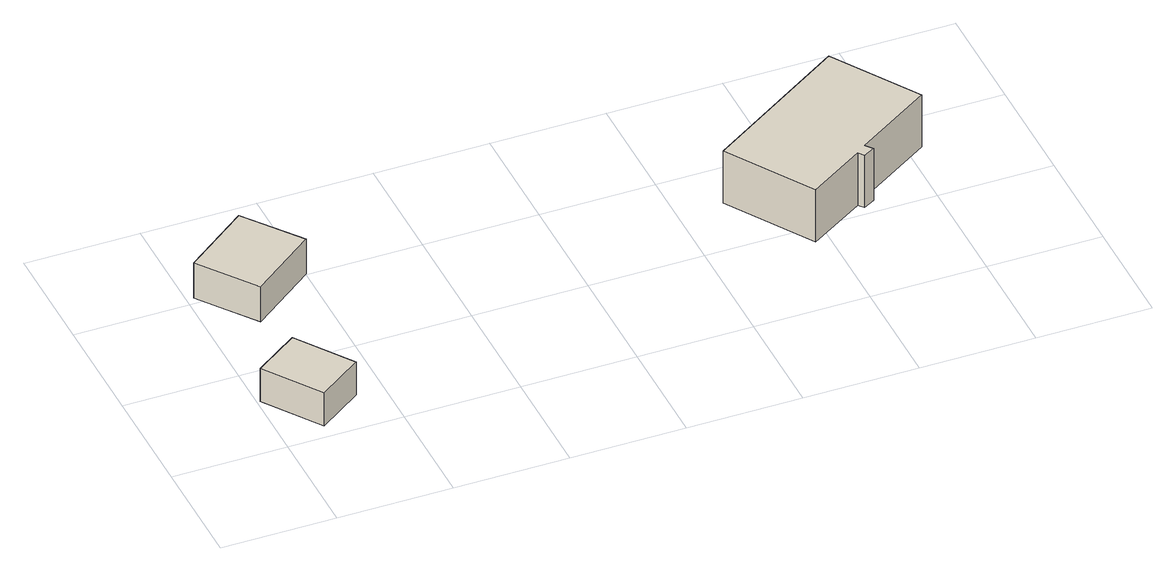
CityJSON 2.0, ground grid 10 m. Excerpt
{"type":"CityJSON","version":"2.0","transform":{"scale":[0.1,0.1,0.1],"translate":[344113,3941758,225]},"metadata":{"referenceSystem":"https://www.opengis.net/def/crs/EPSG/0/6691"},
"CityObjects":{
"building1":{"type":"Building","attributes":{"measuredHeight":4,"BuildingIDAttribute.prefecture":"14","BuildingIDAttribute.city":"14151","BuildingDetailAttribute.surveyYear":2015,"BuildingLandSlideRiskAttribute.description":"1","BuildingLandSlideRiskAttribute.areaType":"1"},"geometry":[{"type":"Solid","lod":"1","boundaries":[[[[0,1,2,3]],[[2,4,5,3]],[[1,6,4,2]],[[0,7,6,1]],[[3,5,7,0]],[[4,6,7,5]]]]}]},
"building2":{"type":"Building","attributes":{"measuredHeight":3.8,"BuildingIDAttribute.prefecture":"14","BuildingIDAttribute.city":"14151","BuildingDetailAttribute.surveyYear":2015,"BuildingLandSlideRiskAttribute.description":"1","BuildingLandSlideRiskAttribute.areaType":"1"},"geometry":[{"type":"Solid","lod":"1","boundaries":[[[[8,9,10,11]],[[10,12,13,11]],[[9,14,12,10]],[[8,15,14,9]],[[11,13,15,8]],[[12,14,15,13]]]]}]},
"building3":{"type":"Building","attributes":{"usage":"452","measuredHeight":5.7,"storeysAboveGround":1,"BuildingIDAttribute.prefecture":"14","BuildingIDAttribute.city":"14151","BuildingDetailAttribute.totalFloorArea":133,"BuildingDetailAttribute.buildingFootprintArea":133,"BuildingDetailAttribute.buildingStructureType":"610","BuildingDetailAttribute.buildingStructureOrgType":"2","BuildingDetailAttribute.orgUsage":"193","BuildingDetailAttribute.surveyYear":2015,"BuildingLandSlideRiskAttribute.description":"1","BuildingLandSlideRiskAttribute.areaType":"1"},"geometry":[{"type":"Solid","lod":"1","boundaries":[[[[16,17,18,19,20,21,22,23]],[[22,24,25,23]],[[21,26,24,22]],[[20,27,26,21]],[[19,28,27,20]],[[18,29,28,19]],[[17,30,29,18]],[[16,31,30,17]],[[23,25,31,16]],[[24,26,27,28,29,30,31,25]]]]}]}
},
"vertices":[
[1,58,11],[40,85,11],[74,36,11],[35,9,11],[74,36,44],[35,9,44],[40,85,44],[1,58,44],
[5,203,10],[62,246,10],[99,197,10],[42,154,10],[99,197,45],[42,154,45],[62,246,45],[5,203,45],
[565,238,7],[613,163,7],[546,120,7],[551,114,7],[541,108,7],[537,113,7],[488,82,7],[440,157,7],[488,82,59],[440,157,59],[537,113,59],[541,108,59],[551,114,59],[546,120,59],[613,163,59],[565,238,59]
]}
